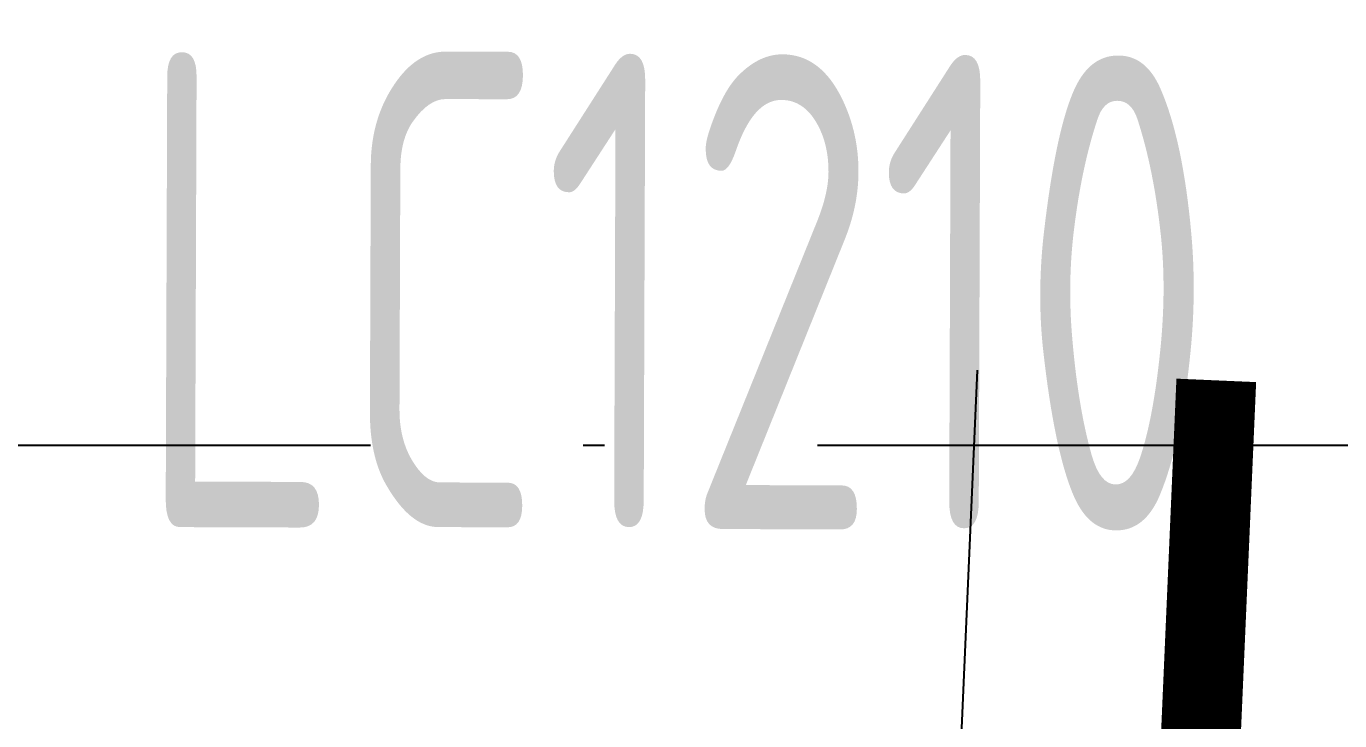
# Model space of a CAD drawing. Header units: inches. Extents: x 0 to 1813292486, y 0 to 3473589894.
# Drawn here: x 600592100 to 600593335, y 3473200959 to 3473201611 of the extents above; entities that cross this region are included whole.
import ezdxf

# ---------------------------------------------------------------- set-up
doc = ezdxf.new("R2010")
doc.units = ezdxf.units.IN
doc.header["$LTSCALE"] = 1000
doc.header["$MEASUREMENT"] = 0
doc.linetypes.add('AX-MALL-GIRD-200$0$DOTE', pattern=[2.42, 2, -0.2, 0.02, -0.2])
for name, color, linetype in [('A-Anno-Note', 241, 'Continuous'), ('AX-MALL-DIM-P02$0$A-Anno-Dims', 3, 'Continuous'), ('AX-MALL-DIM-P02$0$A-Detl-Thin', 131, 'Continuous'), ('AX-MALL-DIM-SY-P02$0$DIM_IDEN', 3, 'Continuous'), ('AX-MALL-GIRD-200$0$A-Grid', 222, 'AX-MALL-GIRD-200$0$DOTE'), ('AX-MALL-P02-200$0$A-Anno-Note', 241, 'Continuous'), ('AX-MALL-WALL-P02$0$A-Anno-Note', 241, 'Continuous'), ('AX-MALL-WALL-P02-QT$0$A-Detl-Patt', 8, 'Continuous'), ('AX-MALL-WALL-P02-QT$0$A-Detl-Thin', 131, 'Continuous'), ('AX-MALL-WALL-P02-QT$0$A-Wind', 4, 'Continuous'), ('AX-MALL-WORD-P02$0$A-Wind-Iden', 11, 'Continuous'), ('AX-MALL-ZTKD-P02$0$A-Anno-Note', 241, 'Continuous')]:
    doc.layers.add(name, color=color, linetype=linetype)
doc.styles.add('AX-MALL-WORD-P02$0$_TCH_WINDOW', font='gbenor.shx', dxfattribs={"bigfont": 'gbcbig.shx'})

# ---------------------------------------------------------------- blocks, each defined once
blk = doc.blocks.new('AX-MALL-WORD-P02')
at = {"layer": 'AX-MALL-WORD-P02$0$A-Wind-Iden', "style": 'AX-MALL-WORD-P02$0$_TCH_WINDOW', "width": 0.7}
blk.add_text('LC1210', height=446.25, rotation=339.366, dxfattribs=at).set_placement((600390868.2, 3473057340.6))
blk = doc.blocks.new('AX-MALL-GIRD-200')
at = {"layer": 'AX-MALL-GIRD-200$0$A-Grid'}
blk.add_line((600214611.2, 3473123083.7), (600572507.2, 3472989756.9), dxfattribs=at)
blk = doc.blocks.new('AX-MALL-WALL-P02-QT$0$tj')
at = {"layer": 'AX-MALL-WALL-P02-QT$0$A-Detl-Patt'}
h = blk.add_hatch(dxfattribs=at)
h.set_pattern_fill('STEEL', color=256, scale=100, angle=50.4318)
h.set_pattern_definition([(75, (-14278.2, 156289.83), (-153.340725, 41.08752), []), (75, (-14317.88, 156358.57), (-153.340725, 41.08752), [])])
edge = h.paths.add_edge_path()
edge.add_line((88101.3, 47666.6), (87883.9, 47459.8))
edge.add_line((87883.9, 47459.8), (91571.5, 43584.6))
edge.add_arc((262949.4, 558937.7), 543101.4, 251.605736, 260.028867)
edge.add_arc((172180.8, -2862.1), 27100, 64.71287, 96.9316, ccw=False)
edge.add_arc((262949, 558936.3), 543100, 261.615511, 271.725148)
edge.add_line((279299, 16082.5), (279299, 16382.7))
edge.add_arc((262949, 558936.3), 542800, 261.620204, 271.726101, ccw=False)
edge.add_arc((172180.8, -2862.1), 27400, 64.80632, 96.83816)
edge.add_arc((262949.4, 558937.7), 542801.4, 251.613639, 260.024173, ccw=False)
edge.add_line((91737.3, 43845.7), (88101.3, 47666.6))
blk.add_lwpolyline([(88103, 47737.3), (87813.2, 47461.6), (91543.9, 43541.1, 0.036779), (168908.9, 23989.2, -0.141654), (183742.1, 21592.7, 0.044166), (279349, 16034), (279349, 16434.2, -0.044144), (183859, 21979.8, 0.140545), (168919.8, 24393.5, -0.036705), (91764.9, 43889.2), (88103, 47737.3)], format="xyb", dxfattribs=at)
blk.add_lwpolyline([(88101.3, 47666.6), (87883.9, 47459.8), (91571.5, 43584.6, 0.036769), (168910.3, 24039.8, -0.141514), (183756.7, 21641.1, 0.04414), (279299, 16082.5), (279299, 16382.7, -0.044124), (183844.5, 21931.4, 0.140683), (168918.5, 24342.9, -0.036714), (91737.3, 43845.7)], format="xyb", close=True, dxfattribs=at)
blk = doc.blocks.new('AX-MALL-WALL-P02-QT')
at = {"layer": 'AX-MALL-WALL-P02-QT$0$A-Detl-Thin', "rotation": 339.5681613091762}
blk.add_blockref('AX-MALL-WALL-P02-QT$0$tj', (600144118.7, 3473128496.3), dxfattribs=at)
at = {"layer": 'AX-MALL-WALL-P02-QT$0$A-Wind'}
blk.add_blockref('AX-MALL-GIRD-200', (0, 0), dxfattribs=at)
blk = doc.blocks.new('AX-MALL-WALL-P02')
at = {"layer": 'AX-MALL-WALL-P02$0$A-Anno-Note'}
blk.add_blockref('AX-MALL-WORD-P02', (0, 0), dxfattribs=at)
blk.add_blockref('AX-MALL-WALL-P02-QT', (0, 0), dxfattribs=at)
blk = doc.blocks.new('AX-MALL-ZTKD-P02')
at = {"layer": 'AX-MALL-ZTKD-P02$0$A-Anno-Note'}
blk.add_blockref('AX-MALL-GIRD-200', (0, 0), dxfattribs=at)
blk = doc.blocks.new('AX-MALL-DIM-SY-P02')
at = {"layer": 'AX-MALL-DIM-SY-P02$0$DIM_IDEN'}
blk.add_line((600391661.3, 3473057202.5), (600389052.2, 3473051031.1), dxfattribs=at)
at = {"layer": 'AX-MALL-DIM-SY-P02$0$DIM_IDEN', "const_width": 75}
blk.add_lwpolyline([(600391868.6, 3473057114.9), (600391576.5, 3473056424.1)], dxfattribs=at)
blk = doc.blocks.new('AX-MALL-DIM-P02')
at = {"layer": 'AX-MALL-DIM-P02$0$A-Anno-Dims'}
blk.add_lwpolyline([(600391014.9, 3473057541.6, 0, 0, 0), (600390331.5, 3473057796.2, 0, 144, 0), (600390837.5, 3473057607.7, 0, 0, 0)], format="xyseb", dxfattribs=at)
blk.add_blockref('AX-MALL-DIM-SY-P02', (0, 0), dxfattribs=at)
at = {"layer": 'AX-MALL-DIM-P02$0$A-Detl-Thin'}
blk.add_blockref('AX-MALL-ZTKD-P02', (0, 0), dxfattribs=at)
blk = doc.blocks.new('AX-MALL-P02-200')
at = {"layer": 'AX-MALL-P02-200$0$A-Anno-Note'}
blk.add_blockref('AX-MALL-WALL-P02', (0, 0), dxfattribs=at)
blk.add_blockref('AX-MALL-DIM-P02', (0, 0), dxfattribs=at)

msp = doc.modelspace()

# ---------------------------------------------------------------- block references
at = {"layer": 'A-Anno-Note', "rotation": 20.43183869077545}
msp.add_blockref('AX-MALL-P02-200', (1250392458.5, 9048125.7), dxfattribs=at)

doc.saveas('drawing.dxf')
